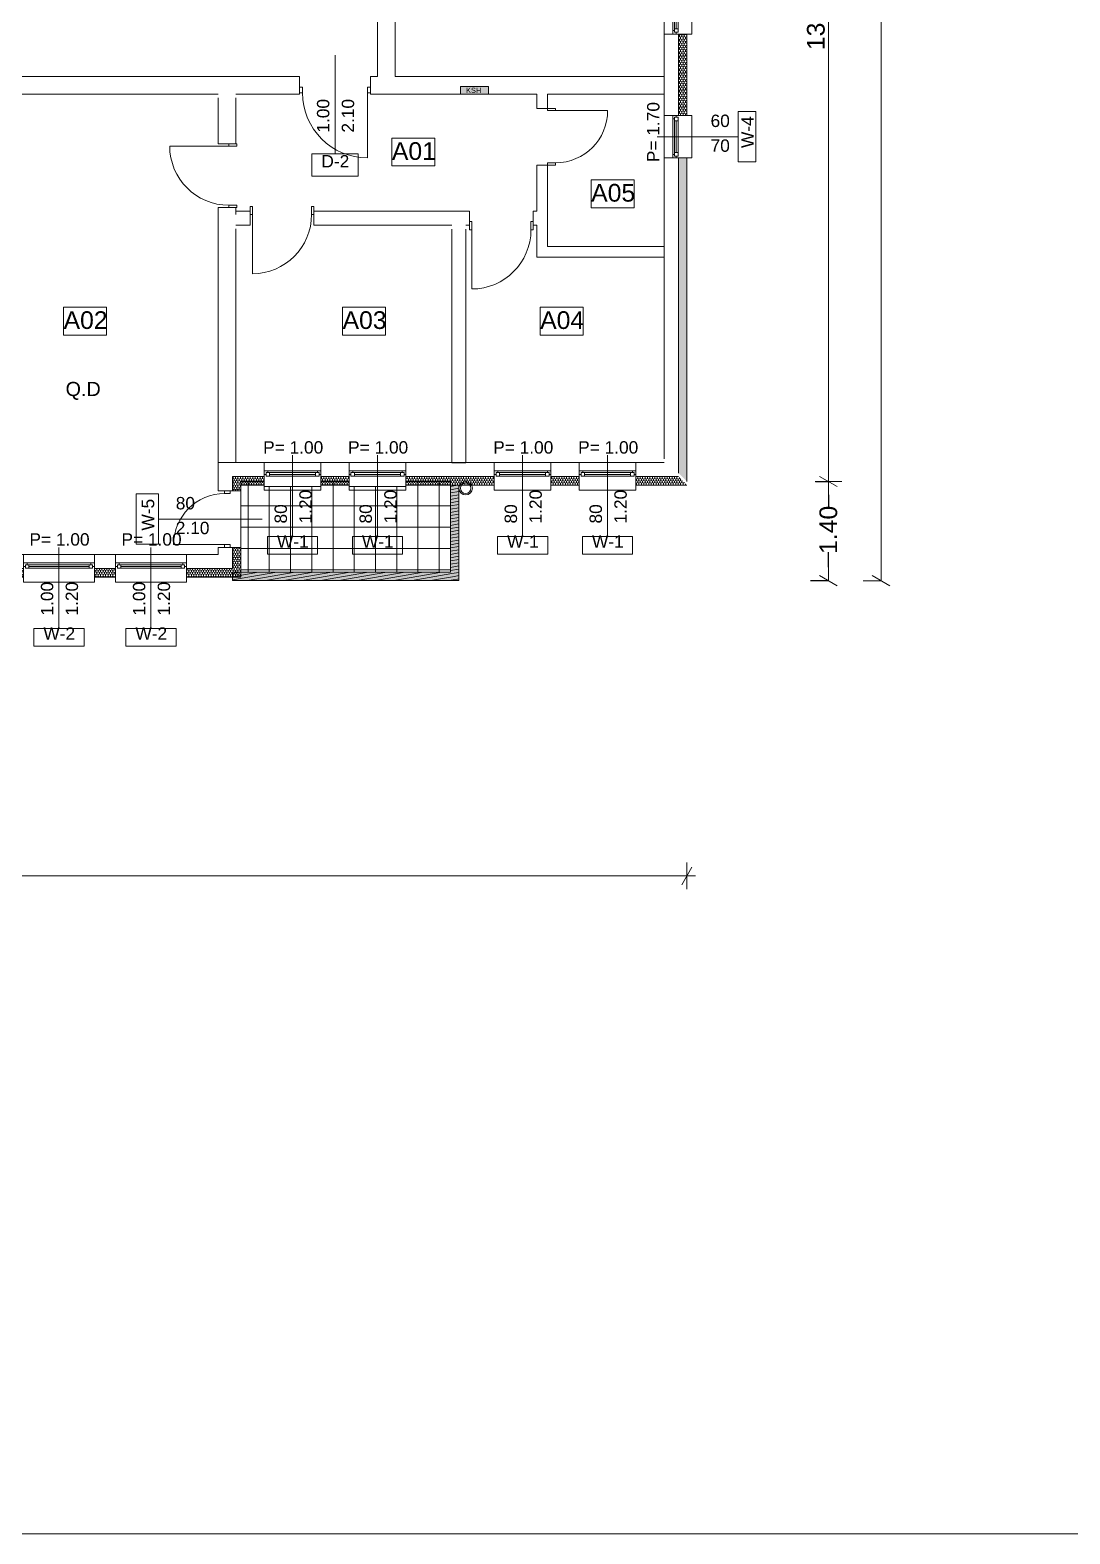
# Model space of a CAD drawing. Header units: feet. Extents: x 2565673 to 2678973, y -122443 to -81443.
# Drawn here: x 2590174 to 2604864, y -122443 to -101204 of the extents above; entities that cross this region are included whole.
import ezdxf
from ezdxf.enums import TextEntityAlignment as Align

# ---------------------------------------------------------------- set-up
doc = ezdxf.new("R2010")
doc.units = ezdxf.units.FT
doc.header["$MEASUREMENT"] = 0
for name, color, linetype, lineweight in [('ARCHICAD Door Markers_Pen_No__20', 1, 'Continuous', 5), ('ARCHICAD Door Markers_Pen_No__60', 230, 'Continuous', 5), ('ARCHICAD Doors_Pen_No__1', 7, 'Continuous', 5), ('ARCHICAD Doors_Pen_No__60', 230, 'Continuous', 5), ('ARCHICAD Window Markers_Pen_No__20', 1, 'Continuous', 5), ('ARCHICAD Windows_Pen_No__20', 1, 'Continuous', 5), ('Columns_Pen_No__1', 7, 'Continuous', 5), ('Columns_Pen_No__6', 5, 'Continuous', 5), ('Dimensioning - General_Pen_No__41', 7, 'Continuous', 5), ('Exterior walls_Pen_No__1', 7, 'Continuous', 5), ('Shell - Roof_Pen_No__21', 7, 'Continuous', 5), ('Structural - Bearing_Pen_No__1', 7, 'Continuous', 5), ('Structural - Bearing_Pen_No__11', 171, 'Continuous', 5), ('Text blocks_Pen_No__1', 7, 'Continuous', 5), ('Text blocks_Pen_No__2', 8, 'Continuous', 5)]:
    doc.layers.add(name, color=color, linetype=linetype, lineweight=lineweight)
for name, color, linetype in [('Columns', 7, 'Continuous'), ('Dimensioning - General', 7, 'Continuous'), ('Exterior walls', 7, 'Continuous')]:
    doc.layers.add(name, color=color, linetype=linetype)
for name, color, linetype, lineweight, true_color in [('Exterior walls_Pen_No__14', 7, 'Continuous', 5, 0xbd8b17), ('Exterior walls_Pen_No__65', 7, 'Continuous', 5, 0x80c2ff), ('Structural - Bearing_Pen_No__82', 7, 'Continuous', 5, 0xaaaaaa)]:
    doc.layers.add(name, color=color, linetype=linetype, lineweight=lineweight, true_color=true_color)
doc.styles.add('GENERATED_STYLE_1', font='arial.ttf')
doc.dimstyles.new('GENERATED_STYLE__1', dxfattribs={"dimtxt": 250, "dimasz": 190, "dimexe": 0.18, "dimexo": 3, "dimgap": 0.09, "dimtad": 1, "dimlfac": 0.001, "dimzin": 0, "dimdsep": 46, "dimtxsty": 'GENERATED_STYLE_1', "dimblk": 'ARROWHEAD_2', "dimblk1": 'ARROWHEAD_2', "dimblk2": 'ARROWHEAD_2', "dimcen": 0.09, "dimclrd": 7, "dimclre": 7, "dimclrt": 7, "dimadec": 0, "dimazin": 0, "dimtfac": 1, "dimtdec": 4, "dimtmove": 0, "dimatfit": 3, "dimfxl": 1, "dimtolj": 1, "dimtzin": 0, "dimarcsym": 0})
pattern_1 = [(10, (2247653.822, -76424.967), (-7.814168, 44.316348), [])]
pattern_2 = [(90, (2247653.822, -76424.967), (-34.641016, 0), [20, -40]), (90, (2247636.502, -76394.967), (-34.641016, 0), [20, -40]), (150, (2247653.822, -76404.967), (17.320508, 30), [20, -40]), (150, (2247619.18, -76404.967), (17.320508, 30), [20, -40]), (210, (2247653.822, -76424.967), (-17.320508, 30), [20, -40]), (210, (2247619.18, -76424.967), (-17.320508, 30), [20, -40])]

# ---------------------------------------------------------------- blocks, each defined once
blk = doc.blocks.new('Wall_1', base_point=(2593032, -108929))
at = {"layer": 'Exterior walls', "linetype": 'Continuous', "lineweight": 0, "true_color": 0xffffff}
h = blk.add_hatch(dxfattribs=at)
h.set_pattern_fill('WOOD', style=0, pattern_type=2)
h.set_pattern_definition(pattern_1)
h.paths.add_polyline_path([(2593032, -108929), (2596232, -108929), (2596112, -108809), (2593032, -108809)])
at = {"layer": 'Exterior walls_Pen_No__1', "color": 7, "linetype": 'Continuous', "lineweight": 5, "flags": 128}
for points in [[(2596112, -108809), (2593032, -108809)], [(2593032, -108809), (2593032, -108929)], [(2593032, -108929), (2596232, -108929)]]:
    blk.add_lwpolyline(points, dxfattribs=at)
blk = doc.blocks.new('Window 22')
at = {"layer": 'ARCHICAD Windows_Pen_No__20', "color": 1, "linetype": 'Continuous', "lineweight": 5}
for p, q in [((-300, 150), (-300, 220)), ((-300, 220), (300, 220)), ((300, 220), (300, 150)), ((-300, 150), (-300, 30)), ((-300, 30), (-300, 0)), ((-300, 0), (-275, 0)), ((-300, 0), (-300, -50)), ((-300, 0), (-300, -50)), ((-275, 25), (-225, 25)), ((-275, -25), (-275, 25)), ((-275, 0), (-275, -25)), ((-225, 25), (225, 25)), ((-225, 25), (-225, -25)), ((-225, 25), (225, 25)), ((-225, 0), (225, 0)), ((225, -25), (225, 25)), ((225, 25), (275, 25)), ((275, 25), (275, -25)), ((275, -25), (275, 0)), ((275, 0), (300, 0)), ((300, 150), (300, 30)), ((300, 30), (300, 0)), ((300, 0), (300, -50)), ((300, 0), (300, -50)), ((-250, -50), (-300, -50)), ((-300, -50), (-300, -170)), ((-300, -170), (300, -170)), ((-275, -25), (-250, -25)), ((-225, -25), (-275, -25)), ((-250, -25), (-250, -50)), ((250, -50), (-250, -50)), ((225, -25), (-225, -25)), ((275, -25), (225, -25)), ((250, -50), (250, -25)), ((250, -25), (275, -25)), ((300, -50), (250, -50)), ((300, -50), (300, -170))]:
    blk.add_line(p, q, dxfattribs=at)
blk = doc.blocks.new('W Marker 22')
at = {"layer": 'ARCHICAD Window Markers_Pen_No__20', "color": 1, "linetype": 'Continuous', "lineweight": 5}
for p, q in [((0, -1045), (0, 100)), ((-354, -1045), (-354, -1295)), ((354, -1045), (-354, -1045)), ((354, -1295), (354, -1045)), ((-354, -1295), (354, -1295))]:
    blk.add_line(p, q, dxfattribs=at)
at = {"layer": 'ARCHICAD Window Markers_Pen_No__20', "color": 1, "lineweight": 5, "style": 'GENERATED_STYLE_1'}
for tag, p in [('AC_MarkerText_4', (-417, 72)), ('AC_MarkerText_1', (-220, -1257))]:
    blk.add_attdef(tag, text='', height=175, dxfattribs=at).set_placement(p, align=Align.BOTTOM_LEFT)
for tag, p in [('whDistCm', (322, -863)), ('A', (-28, -863))]:
    blk.add_attdef(tag, text='', height=175, rotation=90, dxfattribs=at).set_placement(p, align=Align.BOTTOM_LEFT)
blk = doc.blocks.new('Window 22_2')
at = {"layer": 'ARCHICAD Windows_Pen_No__20', "color": 1, "linetype": 'Continuous', "lineweight": 5}
for p, q in [((-600, 150), (-600, 220)), ((-600, 220), (600, 220)), ((600, 220), (600, 150)), ((-600, 150), (-600, 30)), ((-600, 30), (-600, 0)), ((-600, 0), (-575, 0)), ((-600, 0), (-600, -50)), ((-600, 0), (-600, -50)), ((-575, 25), (-525, 25)), ((-575, -25), (-575, 25)), ((-575, 0), (-575, -25)), ((-525, 25), (525, 25)), ((-525, 25), (-525, -25)), ((-525, 25), (525, 25)), ((-525, 0), (525, 0)), ((525, -25), (525, 25)), ((525, 25), (575, 25)), ((575, 25), (575, -25)), ((575, -25), (575, 0)), ((575, 0), (600, 0)), ((600, 150), (600, 30)), ((600, 30), (600, 0)), ((600, 0), (600, -50)), ((600, 0), (600, -50)), ((-550, -50), (-600, -50)), ((-600, -50), (-600, -170)), ((-600, -170), (600, -170)), ((-575, -25), (-550, -25)), ((-525, -25), (-575, -25)), ((-550, -25), (-550, -50)), ((550, -50), (-550, -50)), ((525, -25), (-525, -25)), ((575, -25), (525, -25)), ((550, -50), (550, -25)), ((550, -25), (575, -25)), ((600, -50), (550, -50)), ((600, -50), (600, -170))]:
    blk.add_line(p, q, dxfattribs=at)
blk = doc.blocks.new('Wall_3', base_point=(2599452, -107579))
at = {"layer": 'Exterior walls_Pen_No__14', "linetype": 'Continuous', "lineweight": 5, "true_color": 0xbd8b17}
h = blk.add_hatch(dxfattribs=at)
h.set_pattern_fill('STYROFOAM_SM_INSULATION', color=42, style=0, pattern_type=2)
h.set_pattern_definition(pattern_2)
h.paths.add_polyline_path([(2599332, -100059), (2599452, -100059), (2599452, -94539), (2599332, -94659)])
h = blk.add_hatch(dxfattribs=at)
h.set_pattern_fill('STYROFOAM_SM_INSULATION', color=42, style=0, pattern_type=2)
h.set_pattern_definition(pattern_2)
h.paths.add_polyline_path([(2599332, -101259), (2599332, -102409), (2599452, -102409), (2599452, -101259)])
h = blk.add_hatch(dxfattribs=at)
h.set_pattern_fill('STYROFOAM_SM_INSULATION', color=42, style=0, pattern_type=2)
h.set_pattern_definition(pattern_2)
h.paths.add_polyline_path([(2599452, -103009), (2599332, -103009), (2599332, -107459), (2599452, -107579)])
at = {"layer": 'Exterior walls_Pen_No__1', "color": 7, "linetype": 'Continuous', "lineweight": 5}
for p, q in [((2599332, -100059), (2599332, -94659)), ((2599252, -100059), (2599132, -100059)), ((2599302, -100059), (2599252, -100059)), ((2599332, -100059), (2599302, -100059)), ((2599452, -100059), (2599332, -100059)), ((2599252, -101259), (2599132, -101259)), ((2599302, -101259), (2599252, -101259)), ((2599332, -101259), (2599302, -101259)), ((2599332, -102409), (2599332, -101259)), ((2599452, -101259), (2599332, -101259)), ((2599252, -102409), (2599132, -102409)), ((2599302, -102409), (2599252, -102409)), ((2599332, -102409), (2599302, -102409)), ((2599452, -102409), (2599332, -102409)), ((2599252, -103009), (2599132, -103009)), ((2599302, -103009), (2599252, -103009)), ((2599332, -103009), (2599302, -103009)), ((2599332, -107459), (2599332, -103009)), ((2599452, -103009), (2599332, -103009))]:
    blk.add_line(p, q, dxfattribs=at)
at = {"layer": 'Exterior walls_Pen_No__1', "color": 7, "linetype": 'Continuous', "lineweight": 5, "flags": 128}
for points in [[(2599452, -100059), (2599452, -94539)], [(2599132, -94859), (2599132, -100059)], [(2599132, -101259), (2599132, -102409)], [(2599452, -102409), (2599452, -101259)], [(2599132, -103009), (2599132, -107259)], [(2599452, -107579), (2599452, -103009)]]:
    blk.add_lwpolyline(points, dxfattribs=at)
at = {"layer": 'ARCHICAD Window Markers_Pen_No__20', "color": 1, "lineweight": 5}
ref = blk.add_blockref('W Marker 22', (2599132, -100659), dxfattribs=dict(at, rotation=90))
ref.add_attrib('whDistCm', '1.20', dxfattribs={"color": 1, "lineweight": 5, "height": 175, "rotation": 360, "style": 'GENERATED_STYLE_1'}).set_placement((2599587, -100575), align=Align.BOTTOM_LEFT)
ref.add_attrib('AC_MarkerText_1', 'W-3', dxfattribs={"color": 1, "lineweight": 5, "height": 175, "rotation": 90, "style": 'GENERATED_STYLE_1'}).set_placement((2600450, -100822), align=Align.BOTTOM_LEFT)
ref.add_attrib('AC_MarkerText_3', '1.40', dxfattribs={"color": 1, "lineweight": 5, "height": 175, "rotation": 360, "style": 'GENERATED_STYLE_1'}).set_placement((2599587, -100925), align=Align.BOTTOM_LEFT)
ref.add_attrib('AC_MarkerText_4', 'P= 1.00', dxfattribs={"color": 1, "lineweight": 5, "height": 175, "rotation": 90, "style": 'GENERATED_STYLE_1'}).set_placement((2599117, -101019), align=Align.BOTTOM_LEFT)
ref = blk.add_blockref('W Marker 22', (2599132, -102709), dxfattribs=dict(at, rotation=90))
ref.add_attrib('AC_MarkerText_1', 'W-4', dxfattribs={"color": 1, "lineweight": 5, "height": 175, "rotation": 90, "style": 'GENERATED_STYLE_1'}).set_placement((2600450, -102869), align=Align.BOTTOM_LEFT)
ref.add_attrib('AC_MarkerText_2', '60', dxfattribs={"color": 1, "lineweight": 5, "height": 175, "rotation": 360, "style": 'GENERATED_STYLE_1'}).set_placement((2599787, -102625), align=Align.BOTTOM_LEFT)
ref.add_attrib('AC_MarkerText_3', '70', dxfattribs={"color": 1, "lineweight": 5, "height": 175, "rotation": 360, "style": 'GENERATED_STYLE_1'}).set_placement((2599787, -102975), align=Align.BOTTOM_LEFT)
ref.add_attrib('AC_MarkerText_4', 'P= 1.70', dxfattribs={"color": 1, "lineweight": 5, "height": 175, "rotation": 90, "style": 'GENERATED_STYLE_1'}).set_placement((2599117, -103069), align=Align.BOTTOM_LEFT)
at = {"layer": 'ARCHICAD Windows_Pen_No__20', "color": 1, "linetype": 'Continuous', "lineweight": 5, "zscale": 1000, "rotation": 270}
blk.add_blockref('Window 22_2', (2599302, -100659), dxfattribs=at)
at = {"layer": 'ARCHICAD Windows_Pen_No__20', "color": 1, "linetype": 'Continuous', "lineweight": 5, "xscale": -1, "zscale": 1000, "rotation": 270}
blk.add_blockref('Window 22', (2599302, -102709), dxfattribs=at)
blk = doc.blocks.new('Window 22_4')
at = {"layer": 'ARCHICAD Windows_Pen_No__20', "color": 1, "linetype": 'Continuous', "lineweight": 5}
for p, q in [((-500, 150), (-500, 220)), ((-500, 220), (500, 220)), ((500, 220), (500, 150)), ((-500, 150), (-500, 30)), ((-500, 30), (-500, 0)), ((-500, 0), (-475, 0)), ((-500, 0), (-500, -50)), ((-500, 0), (-500, -50)), ((-475, 25), (-425, 25)), ((-475, -25), (-475, 25)), ((-475, 0), (-475, -25)), ((-425, 25), (425, 25)), ((-425, 25), (-425, -25)), ((-425, 25), (425, 25)), ((-425, 0), (425, 0)), ((425, -25), (425, 25)), ((425, 25), (475, 25)), ((475, 25), (475, -25)), ((475, -25), (475, 0)), ((475, 0), (500, 0)), ((500, 150), (500, 30)), ((500, 30), (500, 0)), ((500, 0), (500, -50)), ((500, 0), (500, -50)), ((-450, -50), (-500, -50)), ((-500, -50), (-500, -170)), ((-500, -170), (500, -170)), ((-475, -25), (-450, -25)), ((-425, -25), (-475, -25)), ((-450, -25), (-450, -50)), ((450, -50), (-450, -50)), ((425, -25), (-425, -25)), ((475, -25), (425, -25)), ((450, -50), (450, -25)), ((450, -25), (475, -25)), ((500, -50), (450, -50)), ((500, -50), (500, -170))]:
    blk.add_line(p, q, dxfattribs=at)
blk = doc.blocks.new('Wall_20', base_point=(2589312, -108879))
at = {"layer": 'Exterior walls_Pen_No__14', "linetype": 'Continuous', "lineweight": 5, "true_color": 0xbd8b17}
h = blk.add_hatch(dxfattribs=at)
h.set_pattern_fill('STYROFOAM_SM_INSULATION', color=42, style=0, pattern_type=2)
h.set_pattern_definition(pattern_2)
h.paths.add_polyline_path([(2589432, -108759), (2589312, -108879), (2590082, -108879), (2590082, -108759)])
h = blk.add_hatch(dxfattribs=at)
h.set_pattern_fill('STYROFOAM_SM_INSULATION', color=42, style=0, pattern_type=2)
h.set_pattern_definition(pattern_2)
h.paths.add_polyline_path([(2591082, -108759), (2591082, -108879), (2591382, -108879), (2591382, -108759)])
h = blk.add_hatch(dxfattribs=at)
h.set_pattern_fill('STYROFOAM_SM_INSULATION', color=42, style=0, pattern_type=2)
h.set_pattern_definition(pattern_2)
h.paths.add_polyline_path([(2592382, -108759), (2592382, -108879), (2593152, -108879), (2593032, -108759)])
at = {"layer": 'Exterior walls_Pen_No__1', "color": 7, "linetype": 'Continuous', "lineweight": 5}
for p, q in [((2590082, -108679), (2590082, -108559)), ((2590082, -108729), (2590082, -108679)), ((2590082, -108759), (2590082, -108729)), ((2591082, -108679), (2591082, -108559)), ((2591082, -108729), (2591082, -108679)), ((2591082, -108759), (2591082, -108729)), ((2591382, -108679), (2591382, -108559)), ((2591382, -108729), (2591382, -108679)), ((2591382, -108759), (2591382, -108729)), ((2592382, -108679), (2592382, -108559)), ((2592382, -108729), (2592382, -108679)), ((2592382, -108759), (2592382, -108729)), ((2589432, -108759), (2590082, -108759)), ((2590082, -108879), (2590082, -108759)), ((2591082, -108759), (2591382, -108759)), ((2591082, -108879), (2591082, -108759)), ((2591382, -108879), (2591382, -108759)), ((2592382, -108759), (2593032, -108759)), ((2592382, -108879), (2592382, -108759))]:
    blk.add_line(p, q, dxfattribs=at)
at = {"layer": 'Exterior walls_Pen_No__1', "color": 7, "linetype": 'Continuous', "lineweight": 5, "flags": 128}
for points in [[(2590082, -108559), (2589632, -108559)], [(2591382, -108559), (2591082, -108559)], [(2592832, -108559), (2592382, -108559)], [(2589312, -108879), (2590082, -108879)], [(2591082, -108879), (2591382, -108879)], [(2592382, -108879), (2593152, -108879)]]:
    blk.add_lwpolyline(points, dxfattribs=at)
at = {"layer": 'ARCHICAD Window Markers_Pen_No__20', "color": 1, "lineweight": 5}
for p in [(2590582, -108559), (2591882, -108559)]:
    blk.add_blockref('W Marker 22', p, dxfattribs=at).add_auto_attribs({'A': '1.00', 'whDistCm': '1.20', 'AC_MarkerText_1': 'W-2', 'AC_MarkerText_4': 'P= 1.00'})
at = {"layer": 'ARCHICAD Windows_Pen_No__20', "color": 1, "linetype": 'Continuous', "lineweight": 5, "xscale": -1, "zscale": 1000, "rotation": 180}
for p in [(2590582, -108729), (2591882, -108729)]:
    blk.add_blockref('Window 22_4', p, dxfattribs=at)
blk = doc.blocks.new('Storefront with Transom 22_2')
at = {"layer": 'ARCHICAD Doors_Pen_No__60', "color": 230, "linetype": 'Continuous', "lineweight": 5}
for p, q in [((360, 0), (360, 720)), ((-400, 0), (-400, 90)), ((-400, -80), (-400, 0)), ((-400, 0), (-360, 0)), ((-400, -80), (-400, 0)), ((-400, -80), (-400, 0)), ((-360, 0), (-360, -80)), ((360, -80), (360, 0)), ((360, 0), (400, 0)), ((400, 0), (400, 90)), ((400, 0), (400, -80)), ((400, -80), (400, 0)), ((400, -80), (400, 0)), ((-360, -80), (-400, -80)), ((-400, -110), (-400, -80)), ((-400, -230), (-400, -110)), ((400, -80), (360, -80)), ((400, -110), (400, -80)), ((400, -230), (400, -110))]:
    blk.add_line(p, q, dxfattribs=at)
blk.add_arc((360, 0), 720, 90, 180, dxfattribs=at)
blk = doc.blocks.new('D Marker 22_4')
at = {"layer": 'ARCHICAD Door Markers_Pen_No__20', "color": 1, "linetype": 'Continuous', "lineweight": 5}
for p, q in [((354, 1157), (-354, 1157)), ((-354, 1157), (-354, 843)), ((354, 843), (354, 1157)), ((-354, 843), (354, 843)), ((0, 843), (0, -620))]:
    blk.add_line(p, q, dxfattribs=at)
at = {"layer": 'ARCHICAD Door Markers_Pen_No__20', "color": 1, "lineweight": 5, "style": 'GENERATED_STYLE_1'}
for tag, rotation, p in [('AC_MarkerText_1', 180, (220, 1208)), ('AC_MarkerText_3', 270, (-322, 657)), ('AC_MarkerText_2', 270, (28, 657))]:
    blk.add_attdef(tag, text='', height=175, rotation=rotation, dxfattribs=at).set_placement(p, align=Align.BOTTOM_LEFT)
blk = doc.blocks.new('Wall_21', base_point=(2593152, -108879))
at = {"layer": 'Exterior walls_Pen_No__14', "linetype": 'Continuous', "lineweight": 5, "true_color": 0xbd8b17}
h = blk.add_hatch(dxfattribs=at)
h.set_pattern_fill('STYROFOAM_SM_INSULATION', color=42, style=0, pattern_type=2)
h.set_pattern_definition(pattern_2)
h.paths.add_polyline_path([(2593032, -107459), (2593032, -107659), (2593152, -107659), (2593152, -107579)])
h = blk.add_hatch(dxfattribs=at)
h.set_pattern_fill('STYROFOAM_SM_INSULATION', color=42, style=0, pattern_type=2)
h.set_pattern_definition(pattern_2)
h.paths.add_polyline_path([(2593032, -108459), (2593032, -108759), (2593152, -108879), (2593152, -108459)])
at = {"layer": 'Exterior walls_Pen_No__1', "color": 7, "linetype": 'Continuous', "lineweight": 5}
for p, q in [((2593032, -107659), (2593032, -107459)), ((2592922, -107659), (2592832, -107659)), ((2593002, -107659), (2592922, -107659)), ((2593032, -107659), (2593002, -107659)), ((2593152, -107659), (2593032, -107659)), ((2592922, -108459), (2592832, -108459)), ((2593002, -108459), (2592922, -108459)), ((2593032, -108459), (2593002, -108459)), ((2593032, -108759), (2593032, -108459)), ((2593152, -108459), (2593032, -108459))]:
    blk.add_line(p, q, dxfattribs=at)
at = {"layer": 'Exterior walls_Pen_No__1', "color": 7, "linetype": 'Continuous', "lineweight": 5, "flags": 128}
for points in [[(2592832, -107259), (2592832, -107659)], [(2593152, -107659), (2593152, -107579)], [(2592832, -108459), (2592832, -108559)], [(2593152, -108879), (2593152, -108459)]]:
    blk.add_lwpolyline(points, dxfattribs=at)
at = {"layer": 'ARCHICAD Door Markers_Pen_No__20', "color": 1, "lineweight": 5}
ref = blk.add_blockref('D Marker 22_4', (2592832, -108059), dxfattribs=dict(at, rotation=90))
ref.add_attrib('AC_MarkerText_1', 'W-5', dxfattribs={"color": 1, "lineweight": 5, "height": 175, "rotation": 90, "style": 'GENERATED_STYLE_1'}).set_placement((2591980, -108222), align=Align.BOTTOM_LEFT)
ref.add_attrib('AC_MarkerText_2', '80', dxfattribs={"color": 1, "lineweight": 5, "height": 175, "rotation": 360, "style": 'GENERATED_STYLE_1'}).set_placement((2592232, -107975), align=Align.BOTTOM_LEFT)
ref.add_attrib('AC_MarkerText_3', '2.10', dxfattribs={"color": 1, "lineweight": 5, "height": 175, "rotation": 360, "style": 'GENERATED_STYLE_1'}).set_placement((2592232, -108325), align=Align.BOTTOM_LEFT)
at = {"layer": 'ARCHICAD Doors_Pen_No__60', "color": 230, "linetype": 'Continuous', "lineweight": 5, "xscale": -1, "zscale": 1000, "rotation": 90}
blk.add_blockref('Storefront with Transom 22_2', (2592922, -108059), dxfattribs=at)
blk = doc.blocks.new('Window 22_3')
at = {"layer": 'ARCHICAD Windows_Pen_No__20', "color": 1, "linetype": 'Continuous', "lineweight": 5}
for p, q in [((-400, 150), (-400, 220)), ((-400, 220), (400, 220)), ((400, 220), (400, 150)), ((-400, 150), (-400, 30)), ((-400, 30), (-400, 0)), ((-400, 0), (-375, 0)), ((-400, 0), (-400, -50)), ((-400, 0), (-400, -50)), ((-375, 25), (-325, 25)), ((-375, -25), (-375, 25)), ((-375, 0), (-375, -25)), ((-325, 25), (325, 25)), ((-325, 25), (-325, -25)), ((-325, 25), (325, 25)), ((-325, 0), (325, 0)), ((325, -25), (325, 25)), ((325, 25), (375, 25)), ((375, 25), (375, -25)), ((375, -25), (375, 0)), ((375, 0), (400, 0)), ((400, 150), (400, 30)), ((400, 30), (400, 0)), ((400, 0), (400, -50)), ((400, 0), (400, -50)), ((-350, -50), (-400, -50)), ((-400, -50), (-400, -170)), ((-400, -170), (400, -170)), ((-375, -25), (-350, -25)), ((-325, -25), (-375, -25)), ((-350, -25), (-350, -50)), ((350, -50), (-350, -50)), ((325, -25), (-325, -25)), ((375, -25), (325, -25)), ((350, -50), (350, -25)), ((350, -25), (375, -25)), ((400, -50), (350, -50)), ((400, -50), (400, -170))]:
    blk.add_line(p, q, dxfattribs=at)
blk = doc.blocks.new('Wall_22', base_point=(2593152, -107579))
at = {"layer": 'Exterior walls_Pen_No__14', "linetype": 'Continuous', "lineweight": 5, "true_color": 0xbd8b17}
h = blk.add_hatch(dxfattribs=at)
h.set_pattern_fill('STYROFOAM_SM_INSULATION', color=42, style=0, pattern_type=2)
h.set_pattern_definition(pattern_2)
h.paths.add_polyline_path([(2593482, -107459), (2593032, -107459), (2593152, -107579), (2593482, -107579)])
h = blk.add_hatch(dxfattribs=at)
h.set_pattern_fill('STYROFOAM_SM_INSULATION', color=42, style=0, pattern_type=2)
h.set_pattern_definition(pattern_2)
h.paths.add_polyline_path([(2594282, -107459), (2594282, -107579), (2594682, -107579), (2594682, -107459)])
h = blk.add_hatch(dxfattribs=at)
h.set_pattern_fill('STYROFOAM_SM_INSULATION', color=42, style=0, pattern_type=2)
h.set_pattern_definition(pattern_2)
h.paths.add_polyline_path([(2595482, -107579), (2596732, -107579), (2596732, -107459), (2595482, -107459)])
h = blk.add_hatch(dxfattribs=at)
h.set_pattern_fill('STYROFOAM_SM_INSULATION', color=42, style=0, pattern_type=2)
h.set_pattern_definition(pattern_2)
h.paths.add_polyline_path([(2597532, -107459), (2597532, -107579), (2597932, -107579), (2597932, -107459)])
h = blk.add_hatch(dxfattribs=at)
h.set_pattern_fill('STYROFOAM_SM_INSULATION', color=42, style=0, pattern_type=2)
h.set_pattern_definition(pattern_2)
h.paths.add_polyline_path([(2598732, -107459), (2598732, -107579), (2599452, -107579), (2599332, -107459)])
at = {"layer": 'Exterior walls_Pen_No__1', "color": 7, "linetype": 'Continuous', "lineweight": 5}
for p, q in [((2593032, -107459), (2593482, -107459)), ((2593482, -107379), (2593482, -107259)), ((2593482, -107429), (2593482, -107379)), ((2593482, -107459), (2593482, -107429)), ((2593482, -107579), (2593482, -107459)), ((2594282, -107379), (2594282, -107259)), ((2594282, -107429), (2594282, -107379)), ((2594282, -107459), (2594282, -107429)), ((2594282, -107459), (2594682, -107459)), ((2594282, -107579), (2594282, -107459)), ((2594682, -107379), (2594682, -107259)), ((2594682, -107429), (2594682, -107379)), ((2594682, -107459), (2594682, -107429)), ((2594682, -107579), (2594682, -107459)), ((2595482, -107379), (2595482, -107259)), ((2595482, -107429), (2595482, -107379)), ((2595482, -107459), (2595482, -107429)), ((2595482, -107459), (2596732, -107459)), ((2595482, -107579), (2595482, -107459)), ((2596732, -107379), (2596732, -107259)), ((2596732, -107429), (2596732, -107379)), ((2596732, -107459), (2596732, -107429)), ((2596732, -107579), (2596732, -107459)), ((2597532, -107379), (2597532, -107259)), ((2597532, -107429), (2597532, -107379)), ((2597532, -107459), (2597532, -107429)), ((2597532, -107459), (2597932, -107459)), ((2597532, -107579), (2597532, -107459)), ((2597932, -107379), (2597932, -107259)), ((2597932, -107429), (2597932, -107379)), ((2597932, -107459), (2597932, -107429)), ((2597932, -107579), (2597932, -107459)), ((2598732, -107379), (2598732, -107259)), ((2598732, -107429), (2598732, -107379)), ((2598732, -107459), (2598732, -107429)), ((2598732, -107459), (2599332, -107459)), ((2598732, -107579), (2598732, -107459))]:
    blk.add_line(p, q, dxfattribs=at)
at = {"layer": 'Exterior walls_Pen_No__1', "color": 7, "linetype": 'Continuous', "lineweight": 5, "flags": 128}
for points in [[(2593482, -107259), (2592832, -107259)], [(2594682, -107259), (2594282, -107259)], [(2596732, -107259), (2595482, -107259)], [(2597932, -107259), (2597532, -107259)], [(2599132, -107259), (2598732, -107259)], [(2593152, -107579), (2593482, -107579)], [(2594282, -107579), (2594682, -107579)], [(2595482, -107579), (2596732, -107579)], [(2597532, -107579), (2597932, -107579)], [(2598732, -107579), (2599452, -107579)]]:
    blk.add_lwpolyline(points, dxfattribs=at)
at = {"layer": 'ARCHICAD Window Markers_Pen_No__20', "color": 1, "lineweight": 5}
ref = blk.add_blockref('W Marker 22', (2593882, -107259), dxfattribs=at)
ref.add_attrib('whDistCm', '1.20', dxfattribs={"color": 1, "lineweight": 5, "height": 175, "rotation": 90, "style": 'GENERATED_STYLE_1'}).set_placement((2594205, -108122), align=Align.BOTTOM_LEFT)
ref.add_attrib('AC_MarkerText_1', 'W-1', dxfattribs={"color": 1, "lineweight": 5, "height": 175, "style": 'GENERATED_STYLE_1'}).set_placement((2593662, -108517), align=Align.BOTTOM_LEFT)
ref.add_attrib('AC_MarkerText_2', '80', dxfattribs={"color": 1, "lineweight": 5, "height": 175, "rotation": 90, "style": 'GENERATED_STYLE_1'}).set_placement((2593855, -108122), align=Align.BOTTOM_LEFT)
ref.add_attrib('AC_MarkerText_4', 'P= 1.00', dxfattribs={"color": 1, "lineweight": 5, "height": 175, "style": 'GENERATED_STYLE_1'}).set_placement((2593466, -107187), align=Align.BOTTOM_LEFT)
ref = blk.add_blockref('W Marker 22', (2595082, -107259), dxfattribs=at)
ref.add_attrib('whDistCm', '1.20', dxfattribs={"color": 1, "lineweight": 5, "height": 175, "rotation": 90, "style": 'GENERATED_STYLE_1'}).set_placement((2595405, -108122), align=Align.BOTTOM_LEFT)
ref.add_attrib('AC_MarkerText_1', 'W-1', dxfattribs={"color": 1, "lineweight": 5, "height": 175, "style": 'GENERATED_STYLE_1'}).set_placement((2594862, -108517), align=Align.BOTTOM_LEFT)
ref.add_attrib('AC_MarkerText_2', '80', dxfattribs={"color": 1, "lineweight": 5, "height": 175, "rotation": 90, "style": 'GENERATED_STYLE_1'}).set_placement((2595055, -108122), align=Align.BOTTOM_LEFT)
ref.add_attrib('AC_MarkerText_4', 'P= 1.00', dxfattribs={"color": 1, "lineweight": 5, "height": 175, "style": 'GENERATED_STYLE_1'}).set_placement((2594666, -107187), align=Align.BOTTOM_LEFT)
ref = blk.add_blockref('W Marker 22', (2597132, -107259), dxfattribs=at)
ref.add_attrib('whDistCm', '1.20', dxfattribs={"color": 1, "lineweight": 5, "height": 175, "rotation": 90, "style": 'GENERATED_STYLE_1'}).set_placement((2597455, -108122), align=Align.BOTTOM_LEFT)
ref.add_attrib('AC_MarkerText_1', 'W-1', dxfattribs={"color": 1, "lineweight": 5, "height": 175, "style": 'GENERATED_STYLE_1'}).set_placement((2596912, -108517), align=Align.BOTTOM_LEFT)
ref.add_attrib('AC_MarkerText_2', '80', dxfattribs={"color": 1, "lineweight": 5, "height": 175, "rotation": 90, "style": 'GENERATED_STYLE_1'}).set_placement((2597105, -108122), align=Align.BOTTOM_LEFT)
ref.add_attrib('AC_MarkerText_4', 'P= 1.00', dxfattribs={"color": 1, "lineweight": 5, "height": 175, "style": 'GENERATED_STYLE_1'}).set_placement((2596716, -107187), align=Align.BOTTOM_LEFT)
ref = blk.add_blockref('W Marker 22', (2598332, -107259), dxfattribs=at)
ref.add_attrib('whDistCm', '1.20', dxfattribs={"color": 1, "lineweight": 5, "height": 175, "rotation": 90, "style": 'GENERATED_STYLE_1'}).set_placement((2598655, -108122), align=Align.BOTTOM_LEFT)
ref.add_attrib('AC_MarkerText_1', 'W-1', dxfattribs={"color": 1, "lineweight": 5, "height": 175, "style": 'GENERATED_STYLE_1'}).set_placement((2598112, -108517), align=Align.BOTTOM_LEFT)
ref.add_attrib('AC_MarkerText_2', '80', dxfattribs={"color": 1, "lineweight": 5, "height": 175, "rotation": 90, "style": 'GENERATED_STYLE_1'}).set_placement((2598305, -108122), align=Align.BOTTOM_LEFT)
ref.add_attrib('AC_MarkerText_4', 'P= 1.00', dxfattribs={"color": 1, "lineweight": 5, "height": 175, "style": 'GENERATED_STYLE_1'}).set_placement((2597916, -107187), align=Align.BOTTOM_LEFT)
at = {"layer": 'ARCHICAD Windows_Pen_No__20', "color": 1, "linetype": 'Continuous', "lineweight": 5, "zscale": 1000, "rotation": 180}
for p in [(2593882, -107429), (2595082, -107429), (2597132, -107429), (2598332, -107429)]:
    blk.add_blockref('Window 22_3', p, dxfattribs=at)
blk = doc.blocks.new('Storefront with Transom 22_3')
at = {"layer": 'ARCHICAD Doors_Pen_No__60', "color": 230, "linetype": 'Continuous', "lineweight": 5}
for p, q in [((460, 0), (460, 920)), ((-500, 0), (-500, 20)), ((-500, -80), (-500, 0)), ((-500, 0), (-460, 0)), ((-500, -80), (-500, 0)), ((-500, -80), (-500, 0)), ((-460, 0), (-460, -80)), ((460, -80), (460, 0)), ((460, 0), (500, 0)), ((500, 0), (500, 20)), ((500, 0), (500, -80)), ((500, -80), (500, 0)), ((500, -80), (500, 0)), ((-460, -80), (-500, -80)), ((-500, -230), (-500, -80)), ((500, -80), (460, -80)), ((500, -230), (500, -80))]:
    blk.add_line(p, q, dxfattribs=at)
blk.add_arc((460, 0), 920, 90, 180, dxfattribs=at)
blk = doc.blocks.new('D Marker 22')
at = {"layer": 'ARCHICAD Door Markers_Pen_No__60', "color": 230, "linetype": 'Continuous', "lineweight": 5}
for p, q in [((0, -1093), (0, 300)), ((-327, -1093), (-327, -1407)), ((327, -1093), (-327, -1093)), ((327, -1407), (327, -1093)), ((-327, -1407), (327, -1407))]:
    blk.add_line(p, q, dxfattribs=at)
at = {"layer": 'ARCHICAD Door Markers_Pen_No__60', "color": 230, "lineweight": 5, "style": 'GENERATED_STYLE_1'}
for tag, p in [('AC_MarkerText_3', (322, -793)), ('A', (-28, -793))]:
    blk.add_attdef(tag, text='', height=175, rotation=90, dxfattribs=at).set_placement(p, align=Align.BOTTOM_LEFT)
blk.add_attdef('AC_MarkerText_1', text='', height=175, dxfattribs=at).set_placement((-193, -1337), align=Align.BOTTOM_LEFT)
blk = doc.blocks.new('Wall_24', base_point=(2589632, -102109))
at = {"layer": 'Exterior walls_Pen_No__1', "color": 7, "linetype": 'Continuous', "lineweight": 5}
for p, q in [((2593982, -101859), (2593982, -102009)), ((2594982, -101859), (2594982, -102009)), ((2593982, -102009), (2593982, -102089)), ((2593982, -102089), (2593982, -102109)), ((2594982, -102009), (2594982, -102089)), ((2594982, -102089), (2594982, -102109))]:
    blk.add_line(p, q, dxfattribs=at)
at = {"layer": 'Exterior walls_Pen_No__1', "color": 7, "linetype": 'Continuous', "lineweight": 5, "flags": 128}
for points in [[(2593982, -101859), (2589382, -101859)], [(2595082, -101859), (2594982, -101859)], [(2599132, -101859), (2595332, -101859)], [(2599132, -102109), (2599132, -101859)], [(2589632, -102109), (2592832, -102109)], [(2593082, -102109), (2593982, -102109)], [(2594982, -102109), (2597332, -102109)], [(2597482, -102109), (2599132, -102109)]]:
    blk.add_lwpolyline(points, dxfattribs=at)
at = {"layer": 'ARCHICAD Door Markers_Pen_No__60', "color": 230, "lineweight": 5}
blk.add_blockref('D Marker 22', (2594482, -101859), dxfattribs=at).add_auto_attribs({'A': '1.00', 'AC_MarkerText_1': 'D-2', 'AC_MarkerText_3': '2.10'})
at = {"layer": 'ARCHICAD Doors_Pen_No__60', "color": 230, "linetype": 'Continuous', "lineweight": 5, "xscale": -1, "zscale": 1000, "rotation": 180}
blk.add_blockref('Storefront with Transom 22_3', (2594482, -102089), dxfattribs=at)
blk = doc.blocks.new('Entrance Door 22')
at = {"layer": 'ARCHICAD Doors_Pen_No__1', "color": 7, "linetype": 'Continuous', "lineweight": 5}
for p, q in [((418, 0), (418, 836)), ((-450, 150), (-450, 0)), ((-418, 0), (-450, 0)), ((-450, 0), (-450, -115)), ((-450, 0), (-450, -100)), ((-450, 0), (-450, -100)), ((-418, -115), (-418, 0)), ((450, 0), (418, 0)), ((418, 0), (418, -115)), ((450, 150), (450, 0)), ((450, -115), (450, 0)), ((450, 0), (450, -100)), ((450, 0), (450, -100)), ((-450, -115), (-418, -115)), ((418, -115), (450, -115))]:
    blk.add_line(p, q, dxfattribs=at)
blk.add_arc((418, 0), 836, 90, 180, dxfattribs=at)
blk = doc.blocks.new('Wall_25', base_point=(2592832, -107259))
at = {"layer": 'Exterior walls_Pen_No__1', "color": 7, "linetype": 'Continuous', "lineweight": 5}
for p, q in [((2592832, -102759), (2592982, -102759)), ((2592982, -102759), (2593082, -102759)), ((2592832, -103659), (2592982, -103659)), ((2592982, -103659), (2593082, -103659))]:
    blk.add_line(p, q, dxfattribs=at)
at = {"layer": 'Exterior walls_Pen_No__1', "color": 7, "linetype": 'Continuous', "lineweight": 5, "flags": 128}
for points in [[(2592832, -102109), (2592832, -102759)], [(2593082, -102759), (2593082, -102109)], [(2592832, -103659), (2592832, -107259)], [(2593082, -103759), (2593082, -103659)], [(2593082, -107259), (2593082, -103959)], [(2592832, -107259), (2593082, -107259)]]:
    blk.add_lwpolyline(points, dxfattribs=at)
at = {"layer": 'ARCHICAD Doors_Pen_No__1', "color": 7, "linetype": 'Continuous', "lineweight": 5, "zscale": 1000, "rotation": 90}
blk.add_blockref('Entrance Door 22', (2592982, -103209), dxfattribs=at)
blk = doc.blocks.new('Entrance Door 22_2')
at = {"layer": 'ARCHICAD Doors_Pen_No__1', "color": 7, "linetype": 'Continuous', "lineweight": 5}
for p, q in [((368, 0), (368, 736)), ((-368, 0), (-400, 0)), ((-400, 0), (-400, -115)), ((-368, -115), (-368, 0)), ((400, 0), (368, 0)), ((368, 0), (368, -115)), ((400, -115), (400, 0)), ((-400, -115), (-368, -115)), ((-400, -265), (-400, -115)), ((368, -115), (400, -115)), ((400, -265), (400, -115))]:
    blk.add_line(p, q, dxfattribs=at)
blk.add_arc((368, 0), 736, 90, 180, dxfattribs=at)
blk = doc.blocks.new('Wall_26', base_point=(2597482, -102109))
at = {"layer": 'Exterior walls_Pen_No__1', "color": 7, "linetype": 'Continuous', "lineweight": 5}
for p, q in [((2597332, -102309), (2597482, -102309)), ((2597332, -103109), (2597482, -103109))]:
    blk.add_line(p, q, dxfattribs=at)
at = {"layer": 'Exterior walls_Pen_No__1', "color": 7, "linetype": 'Continuous', "lineweight": 5, "flags": 128}
for points in [[(2597332, -102109), (2597332, -102309)], [(2597482, -102309), (2597482, -102109)], [(2597332, -103109), (2597332, -103759)], [(2597482, -104259), (2597482, -103109)], [(2597332, -103959), (2597332, -104409)]]:
    blk.add_lwpolyline(points, dxfattribs=at)
at = {"layer": 'ARCHICAD Doors_Pen_No__1', "color": 7, "linetype": 'Continuous', "lineweight": 5, "xscale": -1, "zscale": 1000, "rotation": 270}
blk.add_blockref('Entrance Door 22_2', (2597597, -102709), dxfattribs=at)
blk = doc.blocks.new('Wall_27', base_point=(2597482, -104259))
at = {"layer": 'Exterior walls_Pen_No__1', "color": 7, "linetype": 'Continuous', "lineweight": 5, "flags": 128}
for points in [[(2599132, -104259), (2597482, -104259)], [(2599132, -104409), (2599132, -104259)], [(2597332, -104409), (2599132, -104409)]]:
    blk.add_lwpolyline(points, dxfattribs=at)
blk = doc.blocks.new('Entrance Door 22_3')
at = {"layer": 'ARCHICAD Doors_Pen_No__1', "color": 7, "linetype": 'Continuous', "lineweight": 5}
for p, q in [((418, 0), (418, 836)), ((-418, 0), (-450, 0)), ((-450, 0), (-450, -115)), ((-418, -115), (-418, 0)), ((450, 0), (418, 0)), ((418, 0), (418, -115)), ((450, -115), (450, 0)), ((-450, -115), (-450, -65)), ((-450, -115), (-450, -65)), ((-450, -115), (-418, -115)), ((-450, -265), (-450, -115)), ((418, -115), (450, -115)), ((450, -115), (450, -65)), ((450, -115), (450, -65)), ((450, -265), (450, -115))]:
    blk.add_line(p, q, dxfattribs=at)
blk.add_arc((418, 0), 836, 90, 180, dxfattribs=at)
blk = doc.blocks.new('Entrance Door 22_4')
at = {"layer": 'ARCHICAD Doors_Pen_No__1', "color": 7, "linetype": 'Continuous', "lineweight": 5}
for p, q in [((418, 0), (418, 836)), ((-450, 150), (-450, 0)), ((-418, 0), (-450, 0)), ((-450, 0), (-450, -115)), ((-450, 0), (-450, -50)), ((-450, 0), (-450, -50)), ((-418, -115), (-418, 0)), ((450, 0), (418, 0)), ((418, 0), (418, -115)), ((450, 150), (450, 0)), ((450, -115), (450, 0)), ((450, 0), (450, -50)), ((450, 0), (450, -50)), ((-450, -115), (-418, -115)), ((418, -115), (450, -115))]:
    blk.add_line(p, q, dxfattribs=at)
blk.add_arc((418, 0), 836, 90, 180, dxfattribs=at)
blk = doc.blocks.new('Wall_28', base_point=(2597482, -103959))
at = {"layer": 'Exterior walls_Pen_No__1', "color": 7, "linetype": 'Continuous', "lineweight": 5}
for p, q in [((2593282, -103809), (2593282, -103759)), ((2593282, -103959), (2593282, -103809)), ((2594182, -103809), (2594182, -103759)), ((2594182, -103959), (2594182, -103809)), ((2596382, -103759), (2596382, -103909)), ((2597282, -103759), (2597282, -103909)), ((2596382, -103909), (2596382, -103959)), ((2597282, -103909), (2597282, -103959))]:
    blk.add_line(p, q, dxfattribs=at)
at = {"layer": 'Exterior walls_Pen_No__1', "color": 7, "linetype": 'Continuous', "lineweight": 5, "flags": 128}
for points in [[(2593282, -103759), (2593082, -103759)], [(2596382, -103759), (2594182, -103759)], [(2597332, -103759), (2597282, -103759)], [(2593082, -103959), (2593282, -103959)], [(2594182, -103959), (2596132, -103959)], [(2596332, -103959), (2596382, -103959)], [(2597282, -103959), (2597332, -103959)]]:
    blk.add_lwpolyline(points, dxfattribs=at)
at = {"layer": 'ARCHICAD Doors_Pen_No__1', "color": 7, "linetype": 'Continuous', "lineweight": 5, "zscale": 1000, "rotation": 180}
for name, p in [('Entrance Door 22_4', (2593732, -103809)), ('Entrance Door 22_3', (2596832, -104024))]:
    blk.add_blockref(name, p, dxfattribs=at)
blk = doc.blocks.new('Wall_29', base_point=(2596332, -103959))
at = {"layer": 'Exterior walls_Pen_No__1', "color": 7, "linetype": 'Continuous', "lineweight": 5, "flags": 128}
for points in [[(2596132, -103959), (2596132, -107259)], [(2596332, -107259), (2596332, -103959)], [(2596132, -107259), (2596332, -107259)]]:
    blk.add_lwpolyline(points, dxfattribs=at)
blk = doc.blocks.new('Wall_37', base_point=(2595082, -102109))
at = {"layer": 'Exterior walls_Pen_No__1', "color": 7, "linetype": 'Continuous', "lineweight": 5, "flags": 128}
for points in [[(2595082, -100009), (2595082, -101859)], [(2595332, -101859), (2595332, -100009)]]:
    blk.add_lwpolyline(points, dxfattribs=at)
blk = doc.blocks.new('Wall_59', base_point=(2596232, -108929))
at = {"layer": 'Exterior walls', "linetype": 'Continuous', "lineweight": 0, "true_color": 0xffffff}
h = blk.add_hatch(dxfattribs=at)
h.set_pattern_fill('WOOD', style=0, pattern_type=2)
h.set_pattern_definition(pattern_1)
h.paths.add_polyline_path([(2596232, -108929), (2596232, -107582), (2596112, -107582), (2596112, -108809)])
at = {"layer": 'Exterior walls_Pen_No__1', "color": 7, "linetype": 'Continuous', "lineweight": 5, "flags": 128}
for points in [[(2596232, -107582), (2596112, -107582)], [(2596112, -107582), (2596112, -108809)], [(2596232, -108929), (2596232, -107582)]]:
    blk.add_lwpolyline(points, dxfattribs=at)
blk = doc.blocks.new('Column_5', base_point=(2596327, -107674))
at = {"layer": 'Columns_Pen_No__1', "color": 7, "linetype": 'Continuous', "lineweight": 5}
blk.add_circle((2596327, -107674), 95, dxfattribs=at)
at = {"layer": 'Columns_Pen_No__6', "color": 5, "linetype": 'Continuous', "lineweight": 5}
blk.add_circle((2596327, -107674), 75, dxfattribs=at)
blk = doc.blocks.new('ARROWHEAD_2')
at = {"color": 0, "linetype": 'Continuous', "lineweight": 0}
for p, q in [((0, 0), (-1, 0)), ((-0.38, -0.66), (0.38, 0.66))]:
    blk.add_line(p, q, dxfattribs=at)
blk = doc.blocks.new('*D122', base_point=(2247654, -76425))
at = {"layer": 'Defpoints', "color": 0, "linetype": 'Continuous', "transparency": 16777216}
for p in [(2601265, -107579), (2601452, -107579), (2601195, -108979)]:
    blk.add_point(p, dxfattribs=at)
at = {"layer": 'Dimensioning - General', "color": 7, "linetype": 'Continuous', "lineweight": -2, "transparency": 16777216}
for p, q in [((2601268, -107579), (2601453, -107579)), ((2601452, -107769), (2601452, -107950)), ((2601452, -108789), (2601452, -108575)), ((2601198, -108979), (2601453, -108979))]:
    blk.add_line(p, q, dxfattribs=at)
at = {"layer": 'Dimensioning - General', "color": 7, "linetype": 'Continuous', "lineweight": -2, "transparency": 16777216, "xscale": 190, "yscale": 190, "zscale": 190}
for p, rotation in [((2601452, -107579), 90), ((2601452, -108979), 270)]:
    blk.add_blockref('ARROWHEAD_2', p, dxfattribs=dict(at, rotation=rotation))
at = {"layer": 'Dimensioning - General', "color": 7, "linetype": 'Continuous', "lineweight": 5, "transparency": 16777216, "insert": (2601452, -108262), "char_height": 250, "attachment_point": 5, "rotation": 90, "style": 'GENERATED_STYLE_1'}
blk.add_mtext('\\A1;1.40', dxfattribs=at)

msp = doc.modelspace()

# ---------------------------------------------------------------- hatches: boundary and pattern name
at = {"layer": 'Exterior walls_Pen_No__65', "linetype": 'Continuous', "lineweight": 5, "true_color": 0x80c2ff}
msp.add_hatch(color=151, dxfattribs=at).paths.add_polyline_path([(2596252.352, -102109.236), (2596252.352, -101999.236), (2596652.352, -101999.236), (2596652.352, -102109.236)])
at = {"layer": 'Structural - Bearing_Pen_No__11', "linetype": 'Continuous', "lineweight": 5}
msp.add_hatch(color=171, dxfattribs=at).paths.add_polyline_path([(2596232.326, -107632.221), (2596112.326, -107632.221), (2596112.326, -108859.236), (2593152.326, -108859.236), (2593152.326, -108929.236), (2593032.326, -108929.236), (2593032.326, -108979.236), (2596232.326, -108979.236)])
at = {"layer": 'Structural - Bearing_Pen_No__82', "linetype": 'Continuous', "lineweight": 5, "true_color": 0xaaaaaa}
h = msp.add_hatch(dxfattribs=at)
h.set_pattern_fill('GRID_30X30', color=253, style=0, pattern_type=2)
h.set_pattern_definition([(0, (2247653.82, -76424.97), (0, 300), []), (90, (2247653.82, -76424.97), (-300, 0), [])])
h.paths.add_polyline_path([(2593152.326, -107579.334), (2593152.326, -108859.236), (2596112.326, -108859.236), (2596112.326, -107579.334), (2595482.326, -107579.334), (2595482.326, -107649.236), (2594682.326, -107649.236), (2594682.326, -107579.334), (2594282.326, -107579.334), (2594282.326, -107649.236), (2593482.326, -107649.236), (2593482.326, -107579.334)])

# ---------------------------------------------------------------- linework, layer by layer
at = {"layer": 'Dimensioning - General', "color": 7, "linetype": 'Continuous', "lineweight": 5}
for p, q in [((2601452.326, -107579.236), (2601452.326, -94539.236)), ((2602196.017, -108789.918), (2602196.017, -100676.923)), ((2601639.826, -107579.236), (2601264.826, -107579.236)), ((2601327.326, -107507.068), (2601577.326, -107651.405)), ((2601941.595, -108979.918), (2602196.197, -108979.918)), ((2599452.326, -113336.736), (2599452.326, -112961.736)), ((2576912.326, -113149.236), (2599452.326, -113149.236)), ((2599380.157, -113274.236), (2599524.494, -113024.236)), ((2599452.326, -113149.236), (2599574.576, -113149.236))]:
    msp.add_line(p, q, dxfattribs=at)
at = {"layer": 'Exterior walls_Pen_No__1', "color": 7, "linetype": 'Continuous', "lineweight": 5, "flags": 128}
msp.add_lwpolyline([(2596252.352, -102109.236), (2596252.352, -101999.236), (2596652.352, -101999.236), (2596652.352, -102109.236)], close=True, dxfattribs=at)
at = {"layer": 'Shell - Roof_Pen_No__21', "color": 7, "linetype": 'Continuous', "lineweight": 5}
msp.add_line((2565673.367, -122442.756), (2624673.367, -122442.756), dxfattribs=at)
at = {"layer": 'Structural - Bearing_Pen_No__1', "color": 7, "linetype": 'Continuous', "lineweight": 5, "flags": 128}
msp.add_lwpolyline([(2593152.326, -107579.334), (2593152.326, -108859.236), (2596112.326, -108859.236), (2596112.326, -107579.334), (2595482.326, -107579.334), (2595482.326, -107649.236), (2594682.326, -107649.236), (2594682.326, -107579.334), (2594282.326, -107579.334), (2594282.326, -107649.236), (2593482.326, -107649.236), (2593482.326, -107579.334)], close=True, dxfattribs=at)
at = {"layer": 'Text blocks_Pen_No__2', "color": 8, "linetype": 'Continuous', "lineweight": 5, "flags": 128}
for points in [[(2595285.7, -102730.291), (2595893.701, -102730.291), (2595893.701, -103123.149), (2595285.7, -103123.149)], [(2598101.009, -103319.343), (2598709.009, -103319.343), (2598709.009, -103712.201), (2598101.009, -103712.201)], [(2590647.764, -105117.649), (2591255.764, -105117.649), (2591255.764, -105510.506), (2590647.764, -105510.506)], [(2594588.878, -105117.649), (2595196.878, -105117.649), (2595196.878, -105510.506), (2594588.878, -105510.506)], [(2597380.153, -105117.649), (2597988.153, -105117.649), (2597988.153, -105510.506), (2597380.153, -105510.506)]]:
    msp.add_lwpolyline(points, close=True, dxfattribs=at)

# ---------------------------------------------------------------- block references
at = {"layer": 'Columns', "color": 5, "lineweight": 5}
msp.add_blockref('Column_5', (2596327.326, -107674.236), dxfattribs=at)
at = {"layer": 'Dimensioning - General', "color": 7, "linetype": 'Continuous', "lineweight": 5, "xscale": 190, "yscale": 190, "zscale": 190, "rotation": 270}
msp.add_blockref('ARROWHEAD_2', (2602196.017, -108979.918), dxfattribs=at)
at = {"layer": 'Exterior walls', "color": 7, "lineweight": 5}
for name, p in [('Wall_3', (2599452.326, -107579.236)), ('Wall_37', (2595082.326, -102109.236)), ('Wall_24', (2589632.326, -102109.236)), ('Wall_25', (2592832.326, -107309.236)), ('Wall_26', (2597482.326, -102109.236)), ('Wall_28', (2597482.326, -103959.236)), ('Wall_29', (2596332.326, -104014.234)), ('Wall_27', (2597482.326, -104259.236)), ('Wall_22', (2593152.326, -107629.236)), ('Wall_21', (2593152.326, -108929.236)), ('Wall_59', (2596232.326, -108979.236)), ('Wall_20', (2589312.326, -108929.236)), ('Wall_1', (2593032.326, -108979.236))]:
    msp.add_blockref(name, p, dxfattribs=at)

# ---------------------------------------------------------------- texts
at = {"layer": 'Dimensioning - General', "color": 7, "lineweight": 5, "insert": (2601402.326, -101486.665), "char_height": 250, "attachment_point": 7, "rotation": 90, "style": 'GENERATED_STYLE_1'}
msp.add_mtext('\\A1;13.10', dxfattribs=at)
at = {"layer": 'Dimensioning - General_Pen_No__41', "color": 7, "linetype": 'Continuous', "lineweight": 5, "insert": (2590675.92, -106427.383), "char_height": 200, "attachment_point": 7, "style": 'GENERATED_STYLE_1'}
msp.add_mtext('\\A1;Q.D', dxfattribs=at)
at = {"layer": 'Text blocks_Pen_No__1', "color": 7, "linetype": 'Continuous', "lineweight": 5, "insert": (2596440.43, -102017.059), "char_height": 75, "attachment_point": 2, "style": 'GENERATED_STYLE_1'}
msp.add_mtext('\\A1;KSH', dxfattribs=at)
at = {"layer": 'Text blocks_Pen_No__2', "color": 8, "linetype": 'Continuous', "lineweight": 5, "char_height": 250, "attachment_point": 1, "style": 'GENERATED_STYLE_1'}
for s, insert in [('\\A1;A01', (2595285.7, -102787.434)), ('\\A1;A05', (2598101.009, -103376.486)), ('\\A1;A02', (2590647.764, -105174.791)), ('\\A1;A03', (2594588.878, -105174.791)), ('\\A1;A04', (2597380.153, -105174.791))]:
    msp.add_mtext(s, dxfattribs=dict(at, insert=insert))

# ---------------------------------------------------------------- dimensions: what is measured, and where the dimension line sits
at = {"layer": 'Dimensioning - General', "color": 7, "linetype": 'Continuous', "lineweight": 5}
dim = msp.add_linear_dim(base=(2601452.326, -107579.236), p1=(2601194.904, -108979.236), p2=(2601264.826, -107579.236), angle=90, dimstyle='GENERATED_STYLE__1', dxfattribs=at)
dim.commit()
dim.dimension.update_dxf_attribs({"geometry": '*D122', "text_midpoint": (2601452.326, -108262.103), "dimtype": 160, "text_rotation": 90})

doc.saveas('drawing.dxf')
